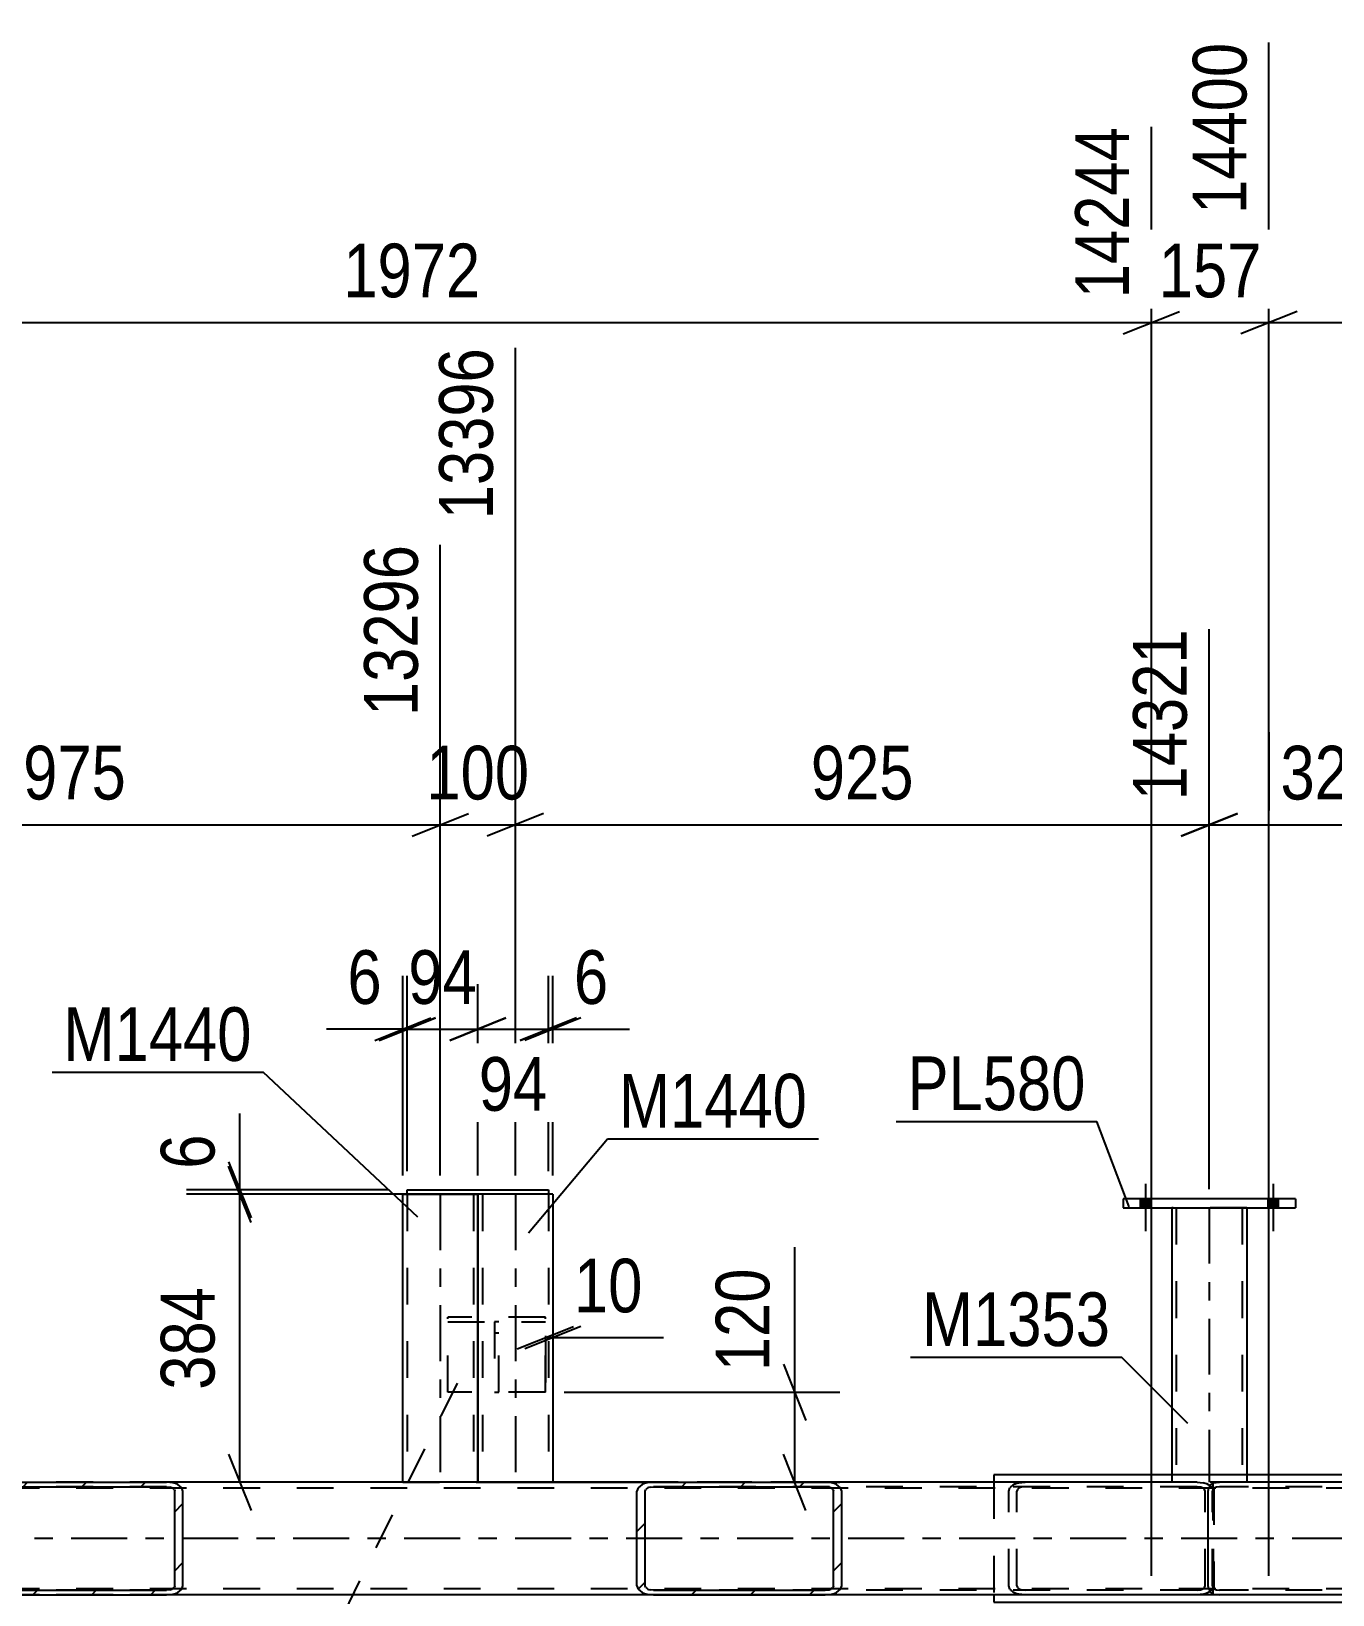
# Model space of a CAD drawing. Header units: millimetres. Extents: x -832 to 357, y -842 to -1.
# Drawn here: x -278.6 to -209.2, y -247.1 to -163.7 of the extents above; entities that cross this region are included whole.
import ezdxf

# ---------------------------------------------------------------- set-up
doc = ezdxf.new("R2010")
doc.units = ezdxf.units.MM
doc.linetypes.add('DXK_LINE_DOT2', pattern=[3.9198, 1.9599, -1.9599])
doc.linetypes.add('DXK_LINE_DOT3', pattern=[5.9187, 2.979, -0.9799, 0.9799, -0.9799])
doc.styles.add('Arial Narrow', font='ARIALN.TTF', dxfattribs={"height": 0.2})

# ---------------------------------------------------------------- blocks, each defined once
blk = doc.blocks.new('Part-570388851-1903 - 1253')
at = {"linetype": 'Continuous'}
h = blk.add_hatch(dxfattribs=at)
h.set_pattern_fill('', scale=0.7, style=0, pattern_type=0)
h.set_pattern_definition([(45, (-281.3364, -246.8068), (-1.57154, 1.57154), [])])
h.paths.add_polyline_path([(-281.403, -246.623), (-281.336, -246.807), (-281.147, -246.962), (-280.864, -247.067), (-280.53, -247.103), (-271.361, -247.103), (-271.027, -247.067), (-270.744, -246.962), (-270.554, -246.807), (-270.488, -246.623), (-270.488, -241.583), (-270.554, -241.399), (-270.744, -241.244), (-271.027, -241.14), (-271.361, -241.103), (-280.53, -241.103), (-280.864, -241.14), (-281.147, -241.244), (-281.336, -241.399), (-281.403, -241.583)])
h.paths.add_polyline_path([(-280.933, -241.491), (-280.838, -241.413), (-280.697, -241.361), (-280.53, -241.343), (-271.361, -241.343), (-271.194, -241.361), (-271.052, -241.413), (-270.958, -241.491), (-270.924, -241.583), (-270.924, -246.623), (-270.958, -246.715), (-271.052, -246.793), (-271.194, -246.845), (-271.361, -246.863), (-280.53, -246.863), (-280.697, -246.845), (-280.838, -246.793), (-280.933, -246.715), (-280.966, -246.623), (-280.966, -241.583)])
at = {"color": 2, "linetype": 'Continuous'}
for p, q in [((-300.95, -241.583), (-300.917, -241.399)), ((-300.95, -246.623), (-300.95, -241.583)), ((-300.917, -241.399), (-300.823, -241.244)), ((-300.823, -241.244), (-300.685, -241.14)), ((-300.685, -241.14), (-300.351, -241.103)), ((-280.53, -241.103), (-300.351, -241.103)), ((-281.336, -241.399), (-281.403, -241.583)), ((-281.403, -246.623), (-281.403, -241.583)), ((-280.966, -241.583), (-280.933, -241.491)), ((-280.966, -246.623), (-280.966, -241.583)), ((-280.53, -241.103), (-280.864, -241.14)), ((-280.697, -241.361), (-280.53, -241.343)), ((-280.53, -241.103), (-271.361, -241.103)), ((-280.53, -241.343), (-271.361, -241.343)), ((-271.027, -241.14), (-271.361, -241.103)), ((-271.361, -241.343), (-271.194, -241.361)), ((-270.958, -241.491), (-270.924, -241.583)), ((-270.924, -246.623), (-270.924, -241.583)), ((-270.488, -241.583), (-270.554, -241.399)), ((-270.488, -246.623), (-270.488, -241.583)), ((-300.917, -246.807), (-300.95, -246.623)), ((-300.823, -246.963), (-300.917, -246.807)), ((-281.403, -246.623), (-281.336, -246.807)), ((-280.933, -246.715), (-280.966, -246.623)), ((-280.53, -246.863), (-280.697, -246.845)), ((-280.53, -246.863), (-271.361, -246.863)), ((-271.194, -246.845), (-271.361, -246.863)), ((-270.924, -246.623), (-270.958, -246.715)), ((-270.554, -246.807), (-270.488, -246.623)), ((-300.685, -247.067), (-300.823, -246.963)), ((-300.685, -247.067), (-300.351, -247.103)), ((-280.53, -247.103), (-300.351, -247.103)), ((-280.864, -247.067), (-280.53, -247.103)), ((-280.53, -247.103), (-271.361, -247.103)), ((-271.361, -247.103), (-271.027, -247.067))]:
    blk.add_line(p, q, dxfattribs=at)
at = {"color": 7, "linetype": 'DXK_LINE_DOT2'}
for p, q in [((-300.716, -241.491), (-300.732, -241.583)), ((-300.732, -246.623), (-300.732, -241.583)), ((-300.66, -241.413), (-300.716, -241.491)), ((-300.685, -247.067), (-300.685, -241.14)), ((-300.518, -241.361), (-300.66, -241.413)), ((-300.66, -241.413), (-300.66, -246.793)), ((-300.351, -241.343), (-300.518, -241.361)), ((-271.361, -241.343), (-300.351, -241.343)), ((-291.182, -241.103), (-290.848, -241.14)), ((-291.015, -241.361), (-291.182, -241.343)), ((-290.746, -241.583), (-290.779, -241.491)), ((-290.746, -246.623), (-290.746, -241.583)), ((-290.376, -241.399), (-290.309, -241.583)), ((-290.309, -246.623), (-290.309, -241.583)), ((-271.361, -241.103), (-280.53, -241.103)), ((-300.732, -246.623), (-300.716, -246.715)), ((-300.716, -246.715), (-300.66, -246.793)), ((-300.66, -246.793), (-300.518, -246.845)), ((-300.518, -246.845), (-300.351, -246.863)), ((-271.361, -246.863), (-300.351, -246.863)), ((-291.182, -246.863), (-291.015, -246.845)), ((-290.779, -246.715), (-290.746, -246.623)), ((-290.309, -246.623), (-290.376, -246.807)), ((-290.848, -247.067), (-291.182, -247.103)), ((-271.361, -247.103), (-280.53, -247.103))]:
    blk.add_line(p, q, dxfattribs=at)
for centre, radius, start, end in [((-291.083, -241.764), 0.408, 41.92693, 80.47784), ((-290.983, -241.945), 0.817, 41.92693, 80.47784), ((-291.083, -246.442), 0.408, 279.5223, 318.07321), ((-290.983, -246.261), 0.817, 279.5223, 318.07321)]:
    blk.add_arc(centre, radius, start, end, dxfattribs=at)
at = {"color": 2, "linetype": 'Continuous'}
for centre, radius, start, end in [((-280.729, -241.945), 0.817, 99.5223, 138.07321), ((-280.629, -241.764), 0.408, 99.5223, 138.07321), ((-271.262, -241.764), 0.408, 41.92694, 80.47784), ((-271.162, -241.945), 0.817, 41.92694, 80.47784), ((-280.729, -246.261), 0.817, 221.92694, 260.47784), ((-280.629, -246.442), 0.408, 221.92694, 260.47784), ((-271.262, -246.442), 0.408, 279.5223, 318.07321), ((-271.162, -246.261), 0.817, 279.5223, 318.07321)]:
    blk.add_arc(centre, radius, start, end, dxfattribs=at)
blk = doc.blocks.new('Bolt-570388851-1287 - 1253')
at = {"linetype": 'Continuous'}
for points in [[(-218.883, -225.982), (-219.443, -225.982), (-219.443, -226.462), (-218.883, -226.462)], [(-218.883, -225.982), (-219.443, -225.982), (-219.443, -226.462), (-218.883, -226.462)], [(-212.083, -225.982), (-212.643, -225.982), (-212.643, -226.462), (-212.083, -226.462)], [(-212.083, -225.982), (-212.643, -225.982), (-212.643, -226.462), (-212.083, -226.462)]]:
    blk.add_hatch(color=1, dxfattribs=at).paths.add_polyline_path(points)
at = {"color": 1, "linetype": 'Continuous'}
for p, q in [((-219.163, -225.182), (-219.163, -227.702)), ((-219.163, -225.182), (-219.163, -227.702)), ((-212.363, -225.182), (-212.363, -227.702)), ((-212.363, -225.182), (-212.363, -227.702)), ((-219.443, -225.982), (-219.443, -226.462)), ((-219.443, -225.982), (-219.443, -226.462)), ((-218.883, -225.982), (-218.883, -226.462)), ((-218.883, -225.982), (-218.883, -226.462)), ((-212.643, -225.982), (-212.643, -226.462)), ((-212.643, -225.982), (-212.643, -226.462)), ((-212.083, -225.982), (-212.083, -226.462)), ((-212.083, -225.982), (-212.083, -226.462))]:
    blk.add_line(p, q, dxfattribs=at)
blk = doc.blocks.new('Part-570388851-1350 - 1253')
at = {"color": 7, "linetype": 'DXK_LINE_DOT2'}
for p, q in [((-89.984, -241.423), (-788.589, -241.424)), ((-271.36, -241.103), (-330.541, -241.103)), ((-186.226, -241.103), (-245.407, -241.103)), ((-89.984, -246.783), (-788.589, -246.784)), ((-89.984, -247.103), (-738.063, -247.103)), ((-271.362, -247.103), (-330.539, -247.103)), ((-186.227, -247.103), (-245.405, -247.103))]:
    blk.add_line(p, q, dxfattribs=at)
at = {"color": 2, "linetype": 'Continuous'}
for p, q in [((-245.407, -241.103), (-271.36, -241.103)), ((-245.405, -247.103), (-271.362, -247.103))]:
    blk.add_line(p, q, dxfattribs=at)
at = {"color": 7, "linetype": 'DXK_LINE_DOT3'}
blk.add_line((-89.984, -244.103), (-788.589, -244.104), dxfattribs=at)
blk = doc.blocks.new('Part-570388851-1365 - 1253')
at = {"color": 7, "linetype": 'DXK_LINE_DOT2'}
for p, q in [((-253.642, -232.541), (-253.882, -232.541)), ((-253.882, -232.541), (-253.882, -236.301)), ((-253.642, -236.301), (-253.642, -232.541)), ((-253.882, -233.141), (-253.642, -233.141)), ((-253.882, -236.301), (-253.642, -236.301))]:
    blk.add_line(p, q, dxfattribs=at)
blk = doc.blocks.new('Part-570388851-1553 - 1253')
at = {"color": 7, "linetype": 'DXK_LINE_DOT2'}
for p, q in [((-251.164, -232.301), (-256.364, -232.301)), ((-256.364, -236.301), (-256.364, -232.301)), ((-256.364, -232.541), (-251.164, -232.541)), ((-251.164, -236.301), (-251.164, -232.301)), ((-251.164, -236.301), (-256.364, -236.301))]:
    blk.add_line(p, q, dxfattribs=at)
blk = doc.blocks.new('Part-570388851-1452 - 1253')
at = {"color": 2, "linetype": 'Continuous'}
for p, q in [((-258.764, -225.742), (-258.727, -225.742)), ((-258.764, -241.103), (-258.764, -225.742)), ((-258.727, -225.742), (-254.764, -225.742)), ((-254.764, -225.742), (-254.764, -241.103))]:
    blk.add_line(p, q, dxfattribs=at)
at = {"color": 7, "linetype": 'DXK_LINE_DOT2'}
for p, q in [((-258.524, -225.742), (-258.524, -241.105)), ((-258.524, -225.742), (-258.506, -225.742)), ((-255.004, -225.742), (-255.004, -241.105)), ((-258.764, -241.103), (-258.764, -241.105)), ((-258.764, -241.105), (-254.764, -241.105)), ((-254.764, -241.105), (-254.764, -241.103)), ((-254.764, -241.103), (-254.764, -241.105))]:
    blk.add_line(p, q, dxfattribs=at)
at = {"color": 7, "linetype": 'DXK_LINE_DOT3'}
blk.add_line((-256.764, -225.742), (-256.764, -241.105), dxfattribs=at)
blk = doc.blocks.new('Part-570388851-1548 - 1253')
at = {"color": 2, "linetype": 'Continuous'}
for p, q in [((-258.524, -225.502), (-251.004, -225.501)), ((-258.524, -225.742), (-258.524, -225.502)), ((-254.689, -225.741), (-258.284, -225.742)), ((-251.004, -225.501), (-251.004, -225.741))]:
    blk.add_line(p, q, dxfattribs=at)
at = {"color": 7, "linetype": 'DXK_LINE_DOT2'}
for p, q in [((-258.284, -225.742), (-258.524, -225.742)), ((-251.004, -225.741), (-254.689, -225.741))]:
    blk.add_line(p, q, dxfattribs=at)
blk = doc.blocks.new('Part-570388851-1682 - 1253')
at = {"color": 2, "linetype": 'Continuous'}
for p, q in [((-220.363, -225.982), (-220.363, -226.462)), ((-211.163, -225.982), (-220.363, -225.982)), ((-211.163, -225.982), (-211.163, -226.462)), ((-220.363, -226.462), (-211.163, -226.462))]:
    blk.add_line(p, q, dxfattribs=at)
blk = doc.blocks.new('Part-570388851-1689 - 1253')
at = {"color": 2, "linetype": 'Continuous'}
for p, q in [((-254.764, -241.103), (-254.764, -225.741)), ((-250.764, -225.741), (-254.689, -225.741)), ((-250.764, -225.741), (-250.764, -241.103))]:
    blk.add_line(p, q, dxfattribs=at)
at = {"color": 7, "linetype": 'DXK_LINE_DOT2'}
for p, q in [((-254.764, -225.741), (-254.764, -225.741)), ((-254.764, -225.741), (-254.764, -225.741)), ((-254.689, -225.741), (-254.764, -225.741)), ((-254.524, -225.741), (-254.524, -241.106)), ((-254.524, -225.741), (-254.506, -225.741)), ((-251.004, -225.741), (-251.004, -241.106)), ((-254.764, -241.103), (-254.764, -241.106)), ((-254.764, -241.106), (-250.764, -241.106)), ((-250.764, -241.106), (-250.764, -241.103)), ((-250.764, -241.103), (-250.764, -241.106))]:
    blk.add_line(p, q, dxfattribs=at)
at = {"color": 7, "linetype": 'DXK_LINE_DOT3'}
blk.add_line((-252.764, -225.741), (-252.764, -241.106), dxfattribs=at)
blk = doc.blocks.new('Part-570388851-2099 - 1253')
at = {"linetype": 'Continuous'}
h = blk.add_hatch(dxfattribs=at)
h.set_pattern_fill('', scale=0.7, style=0, pattern_type=0)
h.set_pattern_definition([(45, (-246.2123, -246.8067), (-1.57154, 1.57154), [])])
h.paths.add_polyline_path([(-246.279, -246.623), (-246.212, -246.807), (-246.023, -246.962), (-245.74, -247.066), (-245.406, -247.103), (-236.237, -247.103), (-235.903, -247.066), (-235.62, -246.962), (-235.43, -246.807), (-235.364, -246.623), (-235.364, -241.583), (-235.43, -241.399), (-235.62, -241.244), (-235.903, -241.14), (-236.237, -241.103), (-245.406, -241.103), (-245.74, -241.14), (-246.023, -241.244), (-246.212, -241.399), (-246.279, -241.583)])
h.paths.add_polyline_path([(-245.809, -241.491), (-245.714, -241.413), (-245.573, -241.361), (-245.406, -241.343), (-236.237, -241.343), (-236.07, -241.361), (-235.928, -241.413), (-235.834, -241.491), (-235.8, -241.583), (-235.8, -246.623), (-235.834, -246.715), (-235.928, -246.793), (-236.07, -246.845), (-236.237, -246.863), (-245.406, -246.863), (-245.573, -246.845), (-245.714, -246.793), (-245.809, -246.715), (-245.842, -246.623), (-245.842, -241.583)])
at = {"color": 2, "linetype": 'Continuous'}
for p, q in [((-246.212, -241.399), (-246.279, -241.583)), ((-246.279, -246.623), (-246.279, -241.583)), ((-245.842, -241.583), (-245.809, -241.491)), ((-245.842, -246.623), (-245.842, -241.583)), ((-245.406, -241.103), (-245.74, -241.14)), ((-245.573, -241.361), (-245.406, -241.343)), ((-245.406, -241.103), (-236.237, -241.103)), ((-245.406, -241.343), (-236.237, -241.343)), ((-216.416, -241.103), (-236.237, -241.103)), ((-235.903, -241.14), (-236.237, -241.103)), ((-236.237, -241.343), (-236.07, -241.361)), ((-235.834, -241.491), (-235.8, -241.583)), ((-235.8, -246.623), (-235.8, -241.583)), ((-235.364, -241.583), (-235.43, -241.399)), ((-235.364, -246.623), (-235.364, -241.583)), ((-216.416, -241.103), (-216.081, -241.14)), ((-246.279, -246.623), (-246.212, -246.807)), ((-245.809, -246.715), (-245.842, -246.623)), ((-245.406, -246.863), (-245.573, -246.845)), ((-245.406, -246.863), (-236.237, -246.863)), ((-236.07, -246.845), (-236.237, -246.863)), ((-235.8, -246.623), (-235.834, -246.715)), ((-235.43, -246.807), (-235.364, -246.623)), ((-245.74, -247.066), (-245.406, -247.103)), ((-245.406, -247.103), (-236.237, -247.103)), ((-236.237, -247.103), (-235.903, -247.066)), ((-216.416, -247.103), (-236.237, -247.103)), ((-216.081, -247.066), (-216.416, -247.103))]:
    blk.add_line(p, q, dxfattribs=at)
at = {"color": 7, "linetype": 'DXK_LINE_DOT2'}
for p, q in [((-236.237, -241.103), (-245.406, -241.103)), ((-216.416, -241.343), (-245.406, -241.343)), ((-226.457, -241.583), (-226.391, -241.399)), ((-226.457, -246.623), (-226.457, -241.583)), ((-225.988, -241.491), (-226.021, -241.583)), ((-226.021, -246.623), (-226.021, -241.583)), ((-225.918, -241.14), (-225.584, -241.103)), ((-225.584, -241.343), (-225.751, -241.361)), ((-216.249, -241.361), (-216.416, -241.343)), ((-215.979, -241.583), (-216.012, -241.491)), ((-215.979, -246.623), (-215.979, -241.583)), ((-215.609, -241.399), (-215.542, -241.583)), ((-215.542, -246.623), (-215.542, -241.583)), ((-216.416, -246.863), (-245.406, -246.863)), ((-226.391, -246.807), (-226.457, -246.623)), ((-226.021, -246.623), (-225.988, -246.715)), ((-225.751, -246.845), (-225.584, -246.863)), ((-216.416, -246.863), (-216.249, -246.845)), ((-216.012, -246.715), (-215.979, -246.623)), ((-215.542, -246.623), (-215.609, -246.807)), ((-236.237, -247.103), (-245.406, -247.103)), ((-225.584, -247.103), (-225.918, -247.066))]:
    blk.add_line(p, q, dxfattribs=at)
at = {"color": 2, "linetype": 'Continuous'}
for centre, radius, start, end in [((-245.605, -241.945), 0.817, 99.5223, 138.07321), ((-245.505, -241.764), 0.408, 99.5223, 138.07321), ((-236.137, -241.764), 0.408, 41.92693, 80.47784), ((-236.038, -241.945), 0.817, 41.92693, 80.47784), ((-216.217, -241.945), 0.817, 52.51764, 80.47784), ((-245.605, -246.261), 0.817, 221.92693, 260.47784), ((-245.505, -246.442), 0.408, 221.92693, 260.47784), ((-236.137, -246.442), 0.408, 279.5223, 318.07321), ((-236.038, -246.261), 0.817, 279.5223, 318.07321), ((-216.217, -246.261), 0.817, 279.5223, 307.47717)]:
    blk.add_arc(centre, radius, start, end, dxfattribs=at)
at = {"color": 7, "linetype": 'DXK_LINE_DOT2'}
for centre, radius, start, end in [((-225.783, -241.945), 0.817, 99.5223, 138.07321), ((-225.684, -241.764), 0.408, 99.5223, 138.07321), ((-216.316, -241.764), 0.408, 41.92693, 80.47784), ((-216.217, -241.945), 0.817, 41.92693, 52.51764), ((-225.783, -246.261), 0.817, 221.92693, 260.47784), ((-225.684, -246.442), 0.408, 221.92693, 260.47784), ((-216.316, -246.442), 0.408, 279.5223, 318.07321), ((-216.217, -246.261), 0.817, 307.47717, 318.07321)]:
    blk.add_arc(centre, radius, start, end, dxfattribs=at)
blk = doc.blocks.new('Part-570388851-1759 - 1253')
at = {"color": 2, "linetype": 'Continuous'}
for p, q in [((-217.763, -226.462), (-217.763, -240.703)), ((-213.763, -226.462), (-213.763, -240.703))]:
    blk.add_line(p, q, dxfattribs=at)
at = {"color": 7, "linetype": 'DXK_LINE_DOT2'}
for p, q in [((-213.763, -226.462), (-217.763, -226.462)), ((-217.523, -226.462), (-217.523, -241.105)), ((-214.003, -226.462), (-214.003, -241.105)), ((-217.763, -240.703), (-217.763, -241.105)), ((-213.763, -240.703), (-213.763, -241.105)), ((-213.763, -241.105), (-217.763, -241.105))]:
    blk.add_line(p, q, dxfattribs=at)
at = {"color": 7, "linetype": 'DXK_LINE_DOT3'}
blk.add_line((-215.763, -226.462), (-215.763, -241.105), dxfattribs=at)
blk = doc.blocks.new('Part-570388851-1902 - 1253')
at = {"linetype": 'Continuous'}
h = blk.add_hatch(dxfattribs=at)
h.set_pattern_fill('', scale=0.7, style=0, pattern_type=0)
h.set_pattern_definition([(45, (-196.2021, -246.8067), (-1.57154, 1.57154), [])])
h.paths.add_polyline_path([(-196.269, -246.623), (-196.202, -246.807), (-196.013, -246.962), (-195.73, -247.066), (-195.395, -247.103), (-186.227, -247.103), (-185.893, -247.066), (-185.609, -246.962), (-185.42, -246.807), (-185.354, -246.623), (-185.354, -241.583), (-185.42, -241.399), (-185.609, -241.244), (-185.893, -241.14), (-186.227, -241.103), (-195.395, -241.103), (-195.73, -241.14), (-196.013, -241.244), (-196.202, -241.399), (-196.269, -241.583)])
h.paths.add_polyline_path([(-195.799, -241.491), (-195.704, -241.413), (-195.563, -241.361), (-195.395, -241.343), (-186.227, -241.343), (-186.06, -241.361), (-185.918, -241.413), (-185.823, -241.491), (-185.79, -241.583), (-185.79, -246.623), (-185.823, -246.715), (-185.918, -246.793), (-186.06, -246.845), (-186.227, -246.863), (-195.395, -246.863), (-195.563, -246.845), (-195.704, -246.793), (-195.799, -246.715), (-195.832, -246.623), (-195.832, -241.583)])
at = {"color": 2, "linetype": 'Continuous'}
for p, q in [((-215.816, -241.583), (-215.783, -241.399)), ((-215.816, -246.623), (-215.816, -241.583)), ((-215.783, -241.399), (-215.688, -241.244)), ((-215.688, -241.244), (-215.551, -241.14)), ((-215.551, -241.14), (-215.217, -241.103)), ((-195.395, -241.103), (-215.217, -241.103)), ((-196.202, -241.399), (-196.269, -241.583)), ((-196.269, -246.623), (-196.269, -241.583)), ((-195.832, -241.583), (-195.799, -241.491)), ((-195.832, -246.623), (-195.832, -241.583)), ((-195.395, -241.103), (-195.73, -241.14)), ((-195.563, -241.361), (-195.395, -241.343)), ((-195.395, -241.103), (-186.227, -241.103)), ((-195.395, -241.343), (-186.227, -241.343)), ((-185.893, -241.14), (-186.227, -241.103)), ((-186.227, -241.343), (-186.06, -241.361)), ((-185.823, -241.491), (-185.79, -241.583)), ((-185.79, -246.623), (-185.79, -241.583)), ((-185.354, -241.583), (-185.42, -241.399)), ((-185.354, -246.623), (-185.354, -241.583)), ((-215.783, -246.807), (-215.816, -246.623)), ((-215.688, -246.962), (-215.783, -246.807)), ((-196.269, -246.623), (-196.202, -246.807)), ((-195.799, -246.715), (-195.832, -246.623)), ((-195.395, -246.863), (-195.563, -246.845)), ((-195.395, -246.863), (-186.227, -246.863)), ((-186.06, -246.845), (-186.227, -246.863)), ((-185.79, -246.623), (-185.823, -246.715)), ((-185.42, -246.807), (-185.354, -246.623)), ((-215.551, -247.067), (-215.688, -246.962)), ((-215.551, -247.067), (-215.217, -247.103)), ((-195.395, -247.103), (-215.217, -247.103)), ((-195.73, -247.066), (-195.395, -247.103)), ((-195.395, -247.103), (-186.227, -247.103)), ((-186.227, -247.103), (-185.893, -247.066))]:
    blk.add_line(p, q, dxfattribs=at)
at = {"color": 7, "linetype": 'DXK_LINE_DOT2'}
for p, q in [((-215.581, -241.491), (-215.598, -241.583)), ((-215.598, -246.623), (-215.598, -241.583)), ((-215.525, -241.413), (-215.581, -241.491)), ((-215.551, -247.067), (-215.551, -241.14)), ((-215.384, -241.361), (-215.525, -241.413)), ((-215.525, -241.413), (-215.525, -246.793)), ((-215.217, -241.343), (-215.384, -241.361)), ((-186.227, -241.343), (-215.217, -241.343)), ((-206.048, -241.103), (-205.714, -241.14)), ((-205.881, -241.361), (-206.048, -241.343)), ((-205.612, -241.583), (-205.645, -241.491)), ((-205.612, -246.623), (-205.612, -241.583)), ((-205.241, -241.399), (-205.175, -241.583)), ((-205.175, -246.623), (-205.175, -241.583)), ((-186.227, -241.103), (-195.395, -241.103)), ((-215.598, -246.623), (-215.581, -246.715)), ((-215.581, -246.715), (-215.525, -246.793)), ((-215.525, -246.793), (-215.384, -246.845)), ((-215.384, -246.845), (-215.217, -246.863)), ((-186.227, -246.863), (-215.217, -246.863)), ((-206.048, -246.863), (-205.881, -246.845)), ((-205.645, -246.715), (-205.612, -246.623)), ((-205.175, -246.623), (-205.241, -246.807)), ((-205.714, -247.067), (-206.048, -247.103)), ((-186.227, -247.103), (-195.395, -247.103))]:
    blk.add_line(p, q, dxfattribs=at)
for centre, radius, start, end in [((-205.949, -241.764), 0.408, 41.92693, 80.47784), ((-205.849, -241.945), 0.817, 41.92693, 80.47784), ((-205.949, -246.442), 0.408, 279.5223, 318.07321), ((-205.849, -246.261), 0.817, 279.5223, 318.07321)]:
    blk.add_arc(centre, radius, start, end, dxfattribs=at)
at = {"color": 2, "linetype": 'Continuous'}
for centre, radius, start, end in [((-195.594, -241.945), 0.817, 99.5223, 138.07321), ((-195.495, -241.764), 0.408, 99.5223, 138.07321), ((-186.127, -241.764), 0.408, 41.92694, 80.47784), ((-186.028, -241.945), 0.817, 41.92694, 80.47784), ((-195.594, -246.261), 0.817, 221.92694, 260.47784), ((-195.495, -246.442), 0.408, 221.92694, 260.47784), ((-186.127, -246.442), 0.408, 279.5223, 318.07321), ((-186.028, -246.261), 0.817, 279.5223, 318.07321)]:
    blk.add_arc(centre, radius, start, end, dxfattribs=at)
blk = doc.blocks.new('Part-570388851-1950 - 1253')
at = {"color": 2, "linetype": 'Continuous'}
for p, q in [((-227.257, -240.703), (-227.257, -241.103)), ((-204.375, -240.703), (-227.257, -240.703)), ((-204.375, -240.703), (-204.375, -241.103)), ((-227.257, -247.103), (-227.257, -247.503)), ((-227.257, -247.503), (-204.375, -247.503)), ((-204.375, -247.503), (-204.375, -247.103))]:
    blk.add_line(p, q, dxfattribs=at)
at = {"color": 7, "linetype": 'DXK_LINE_DOT2'}
for p, q in [((-227.257, -241.103), (-227.257, -247.103)), ((-204.375, -241.103), (-204.375, -247.103))]:
    blk.add_line(p, q, dxfattribs=at)
blk = doc.blocks.new('StraightDimension-570388851-23951 - 1253')
at = {"color": 7, "linetype": 'Continuous'}
for p, q in [((-258.524, -224.502), (-258.524, -214.086)), ((-254.764, -224.742), (-254.764, -214.086)), ((-260.024, -217.536), (-257.024, -216.336)), ((-253.264, -216.336), (-256.264, -217.536)), ((-258.524, -216.936), (-254.764, -216.936))]:
    blk.add_line(p, q, dxfattribs=at)
at = {"color": 0}
blk.add_wipeout([(-254.216, -216.186), (-254.216, -211.986), (-259.072, -211.986), (-259.072, -216.186)], dxfattribs=at)
at = {"color": 3, "style": 'Arial Narrow'}
blk.add_text('94', height=2.8633, dxfattribs=at).set_placement((-258.472, -215.586))
blk = doc.blocks.new('StraightDimension-570388851-2249 - 1253')
at = {"color": 7, "linetype": 'Continuous'}
for p, q in [((-252.664, -233.99), (-249.664, -232.79)), ((-249.264, -232.79), (-252.264, -233.99)), ((-251.164, -233.301), (-251.164, -235.79)), ((-251.164, -233.39), (-250.764, -233.39)), ((-250.764, -233.301), (-250.764, -235.79)), ((-250.764, -233.39), (-244.858, -233.39)), ((-250.764, -233.39), (-244.858, -233.39))]:
    blk.add_line(p, q, dxfattribs=at)
at = {"color": 0}
blk.add_wipeout([(-245.383, -232.64), (-245.383, -228.44), (-250.239, -228.44), (-250.239, -232.64)], dxfattribs=at)
at = {"color": 3, "style": 'Arial Narrow'}
blk.add_text('10', height=2.8633, dxfattribs=at).set_placement((-249.639, -232.04))
blk = doc.blocks.new('StraightDimension-570388851-2259 - 1253')
at = {"color": 7, "linetype": 'Continuous'}
for p, q in [((-237.868, -236.301), (-237.868, -228.567)), ((-237.868, -236.301), (-237.868, -228.567)), ((-238.468, -234.801), (-237.268, -237.801)), ((-250.164, -236.301), (-235.468, -236.301)), ((-237.868, -241.105), (-237.868, -236.301)), ((-237.268, -242.605), (-238.468, -239.605)), ((-253.764, -241.105), (-235.468, -241.105))]:
    blk.add_line(p, q, dxfattribs=at)
at = {"color": 0}
blk.add_wipeout([(-238.618, -229.092), (-242.818, -229.092), (-242.818, -235.776), (-238.618, -235.776)], dxfattribs=at)
at = {"color": 3, "style": 'Arial Narrow'}
blk.add_text('120', height=2.8633, rotation=90.00021, dxfattribs=at).set_placement((-239.218, -235.176))
blk = doc.blocks.new('StraightDimension-570388851-2666 - 1253')
at = {"color": 7, "linetype": 'Continuous'}
for p, q in [((-212.579, -246.103), (-212.579, -164.3)), ((-133.706, -246.103), (-133.706, -168.8)), ((-211.079, -178.641), (-214.079, -179.841)), ((-212.579, -179.241), (-133.706, -179.241)), ((-135.206, -179.841), (-132.206, -178.641))]:
    blk.add_line(p, q, dxfattribs=at)
at = {"color": 0}
blk.add_wipeout([(-168.886, -178.491), (-168.886, -174.291), (-177.399, -174.291), (-177.399, -178.491)], dxfattribs=at)
at = {"color": 3, "style": 'Arial Narrow'}
blk.add_text('1972', height=2.8633, dxfattribs=at).set_placement((-176.799, -177.891))
at = {"color": 0, "linetype": 'Continuous'}
blk.add_wipeout([(-134.306, -168.2), (-138.506, -168.2), (-138.506, -178.541), (-134.306, -178.541)], dxfattribs=at)
at = {"color": 3, "linetype": 'Continuous', "style": 'Arial Narrow'}
blk.add_text('16372', height=2.8633, rotation=90.00021, dxfattribs=at).set_placement((-134.906, -177.941))
blk = doc.blocks.new('StraightDimension-570388851-15637 - 1253')
at = {"color": 7, "linetype": 'Continuous'}
for p, q in [((-252.764, -224.741), (-252.764, -180.589)), ((-256.764, -224.742), (-256.764, -191.089)), ((-258.264, -206.63), (-255.264, -205.43)), ((-251.264, -205.43), (-254.264, -206.63)), ((-256.764, -206.03), (-252.764, -206.03))]:
    blk.add_line(p, q, dxfattribs=at)
at = {"color": 0, "linetype": 'Continuous'}
blk.add_wipeout([(-253.364, -179.989), (-257.564, -179.989), (-257.564, -190.33), (-253.364, -190.33)], dxfattribs=at)
at = {"color": 3, "linetype": 'Continuous', "style": 'Arial Narrow'}
blk.add_text('13396', height=2.8633, rotation=90.00021, dxfattribs=at).set_placement((-253.964, -189.73))
at = {"color": 0}
blk.add_wipeout([(-251.422, -205.28), (-251.422, -201.08), (-258.106, -201.08), (-258.106, -205.28)], dxfattribs=at)
at = {"color": 3, "style": 'Arial Narrow'}
blk.add_text('100', height=2.8633, dxfattribs=at).set_placement((-257.506, -204.68))
blk = doc.blocks.new('StraightDimension-570388851-23949 - 1253')
at = {"color": 7, "linetype": 'Continuous'}
for p, q in [((-251.004, -224.501), (-251.004, -214.086)), ((-250.764, -224.741), (-250.764, -214.086)), ((-252.504, -217.536), (-249.504, -216.336)), ((-249.264, -216.336), (-252.264, -217.536)), ((-251.004, -216.936), (-250.764, -216.936)), ((-250.764, -216.936), (-246.686, -216.936)), ((-250.764, -216.936), (-246.686, -216.936))]:
    blk.add_line(p, q, dxfattribs=at)
at = {"color": 0}
blk.add_wipeout([(-247.211, -216.186), (-247.211, -211.986), (-250.239, -211.986), (-250.239, -216.186)], dxfattribs=at)
at = {"color": 3, "style": 'Arial Narrow'}
blk.add_text('6', height=2.863, dxfattribs=at).set_placement((-249.639, -215.586))
blk = doc.blocks.new('StraightDimension-570388851-23952 - 1253')
at = {"color": 7, "linetype": 'Continuous'}
for p, q in [((-258.764, -224.742), (-258.764, -214.086)), ((-258.524, -224.502), (-258.524, -214.086)), ((-260.264, -217.536), (-257.264, -216.336)), ((-257.024, -216.336), (-260.024, -217.536)), ((-258.764, -216.936), (-262.842, -216.936)), ((-258.764, -216.936), (-262.842, -216.936)), ((-258.764, -216.936), (-258.524, -216.936))]:
    blk.add_line(p, q, dxfattribs=at)
at = {"color": 0}
blk.add_wipeout([(-259.289, -216.186), (-259.289, -211.986), (-262.317, -211.986), (-262.317, -216.186)], dxfattribs=at)
at = {"color": 3, "style": 'Arial Narrow'}
blk.add_text('6', height=2.863, dxfattribs=at).set_placement((-261.717, -215.586))
blk = doc.blocks.new('StraightDimension-570388851-15636 - 1253')
at = {"color": 7, "linetype": 'Continuous'}
for p, q in [((-252.764, -224.741), (-252.764, -180.589)), ((-215.763, -225.462), (-215.763, -195.589)), ((-251.264, -205.43), (-254.264, -206.63)), ((-217.263, -206.63), (-214.263, -205.43)), ((-252.764, -206.03), (-215.763, -206.03))]:
    blk.add_line(p, q, dxfattribs=at)
at = {"color": 0}
blk.add_wipeout([(-230.921, -205.28), (-230.921, -201.08), (-237.606, -201.08), (-237.606, -205.28)], dxfattribs=at)
at = {"color": 3, "style": 'Arial Narrow'}
blk.add_text('925', height=2.8633, dxfattribs=at).set_placement((-237.006, -204.68))
at = {"color": 0, "linetype": 'Continuous'}
blk.add_wipeout([(-216.363, -194.989), (-220.563, -194.989), (-220.563, -205.33), (-216.363, -205.33)], dxfattribs=at)
at = {"color": 3, "linetype": 'Continuous', "style": 'Arial Narrow'}
blk.add_text('14321', height=2.8633, rotation=90.00021, dxfattribs=at).set_placement((-216.963, -204.73))
blk = doc.blocks.new('StraightDimension-570388851-15635 - 1253')
at = {"color": 7, "linetype": 'Continuous'}
for p, q in [((-202.683, -232.26), (-202.683, -191.089)), ((-215.763, -225.462), (-215.763, -195.589)), ((-214.263, -205.43), (-217.263, -206.63)), ((-204.183, -206.63), (-201.183, -205.43)), ((-215.763, -206.03), (-202.683, -206.03))]:
    blk.add_line(p, q, dxfattribs=at)
at = {"color": 0}
blk.add_wipeout([(-205.881, -205.28), (-205.881, -201.08), (-212.565, -201.08), (-212.565, -205.28)], dxfattribs=at)
at = {"color": 3, "style": 'Arial Narrow'}
blk.add_text('327', height=2.8633, dxfattribs=at).set_placement((-211.965, -204.68))
at = {"color": 0, "linetype": 'Continuous'}
blk.add_wipeout([(-203.283, -190.489), (-207.483, -190.489), (-207.483, -200.83), (-203.283, -200.83)], dxfattribs=at)
at = {"color": 3, "linetype": 'Continuous', "style": 'Arial Narrow'}
blk.add_text('14648', height=2.8633, rotation=90.00021, dxfattribs=at).set_placement((-203.883, -200.23))
blk = doc.blocks.new('StraightDimension-570388851-2270 - 1253')
at = {"color": 7, "linetype": 'Continuous'}
for p, q in [((-266.854, -227.241), (-268.054, -224.241)), ((-255.764, -225.741), (-270.304, -225.741)), ((-267.454, -241.106), (-267.454, -225.741)), ((-268.054, -239.606), (-266.854, -242.606)), ((-255.764, -241.106), (-270.304, -241.106))]:
    blk.add_line(p, q, dxfattribs=at)
at = {"color": 0}
blk.add_wipeout([(-268.205, -230.081), (-272.405, -230.081), (-272.404, -236.766), (-268.204, -236.766)], dxfattribs=at)
at = {"color": 3, "style": 'Arial Narrow'}
blk.add_text('384', height=2.8633, rotation=90.00021, dxfattribs=at).set_placement((-268.804, -236.166))
blk = doc.blocks.new('StraightDimension-570388851-2280 - 1253')
at = {"color": 7, "linetype": 'Continuous'}
for p, q in [((-267.454, -225.502), (-267.454, -221.424)), ((-267.454, -225.502), (-267.454, -221.424)), ((-268.054, -224.002), (-266.854, -227.002)), ((-266.854, -227.241), (-268.054, -224.241)), ((-259.524, -225.502), (-270.304, -225.502)), ((-255.764, -225.741), (-270.304, -225.741)), ((-267.454, -225.741), (-267.454, -225.502))]:
    blk.add_line(p, q, dxfattribs=at)
at = {"color": 0}
blk.add_wipeout([(-268.205, -221.949), (-272.405, -221.949), (-272.404, -224.977), (-268.204, -224.977)], dxfattribs=at)
at = {"color": 3, "style": 'Arial Narrow'}
blk.add_text('6', height=2.863, rotation=90.00021, dxfattribs=at).set_placement((-268.804, -224.377))
blk = doc.blocks.new('StraightDimension-570388851-2620 - 1253')
at = {"color": 7, "linetype": 'Continuous'}
for p, q in [((-297.713, -246.103), (-297.713, -164.3)), ((-218.849, -246.103), (-218.849, -168.8)), ((-296.213, -178.641), (-299.213, -179.841)), ((-297.713, -179.241), (-218.849, -179.241)), ((-220.349, -179.841), (-217.349, -178.641))]:
    blk.add_line(p, q, dxfattribs=at)
at = {"color": 0}
blk.add_wipeout([(-254.025, -178.491), (-254.025, -174.291), (-262.537, -174.291), (-262.537, -178.491)], dxfattribs=at)
at = {"color": 3, "style": 'Arial Narrow'}
blk.add_text('1972', height=2.8633, dxfattribs=at).set_placement((-261.937, -177.891))
at = {"color": 0, "linetype": 'Continuous'}
blk.add_wipeout([(-219.449, -168.2), (-223.649, -168.2), (-223.649, -178.541), (-219.449, -178.541)], dxfattribs=at)
at = {"color": 3, "linetype": 'Continuous', "style": 'Arial Narrow'}
blk.add_text('14244', height=2.8633, rotation=90.00021, dxfattribs=at).set_placement((-220.049, -177.941))
blk = doc.blocks.new('StraightDimension-570388851-2643 - 1253')
at = {"color": 7, "linetype": 'Continuous'}
for p, q in [((-212.579, -246.103), (-212.579, -164.3)), ((-218.849, -246.103), (-218.849, -168.8)), ((-220.349, -179.841), (-217.349, -178.641)), ((-218.849, -179.241), (-212.579, -179.241)), ((-211.079, -178.641), (-214.079, -179.841))]:
    blk.add_line(p, q, dxfattribs=at)
at = {"color": 0}
blk.add_wipeout([(-212.372, -178.491), (-212.372, -174.291), (-219.056, -174.291), (-219.056, -178.491)], dxfattribs=at)
at = {"color": 3, "style": 'Arial Narrow'}
blk.add_text('157', height=2.8633, dxfattribs=at).set_placement((-218.456, -177.891))
at = {"color": 0, "linetype": 'Continuous'}
blk.add_wipeout([(-213.179, -163.7), (-217.379, -163.7), (-217.379, -174.041), (-213.179, -174.041)], dxfattribs=at)
at = {"color": 3, "linetype": 'Continuous', "style": 'Arial Narrow'}
blk.add_text('14400', height=2.8633, rotation=90.00021, dxfattribs=at).set_placement((-213.779, -173.441))
blk = doc.blocks.new('StraightDimension-570388851-23950 - 1253')
at = {"color": 7, "linetype": 'Continuous'}
for p, q in [((-254.764, -224.742), (-254.764, -214.536)), ((-251.004, -224.501), (-251.004, -214.536)), ((-256.264, -217.536), (-253.264, -216.336)), ((-249.504, -216.336), (-252.504, -217.536)), ((-254.764, -216.936), (-251.004, -216.936))]:
    blk.add_line(p, q, dxfattribs=at)
at = {"color": 0}
blk.add_wipeout([(-250.456, -221.886), (-250.456, -217.686), (-255.312, -217.686), (-255.312, -221.886)], dxfattribs=at)
at = {"color": 3, "style": 'Arial Narrow'}
blk.add_text('94', height=2.8633, dxfattribs=at).set_placement((-254.712, -221.286))
blk = doc.blocks.new('StraightDimension-570388851-15638 - 1253')
at = {"color": 7, "linetype": 'Continuous'}
for p, q in [((-295.763, -225.462), (-295.763, -191.089)), ((-256.764, -224.742), (-256.764, -191.089)), ((-294.263, -205.43), (-297.263, -206.63)), ((-258.264, -206.63), (-255.264, -205.43)), ((-295.763, -206.03), (-256.764, -206.03))]:
    blk.add_line(p, q, dxfattribs=at)
at = {"color": 0, "linetype": 'Continuous'}
blk.add_wipeout([(-257.364, -190.489), (-261.564, -190.489), (-261.564, -200.83), (-257.364, -200.83)], dxfattribs=at)
at = {"color": 0}
blk.add_wipeout([(-272.921, -205.28), (-272.921, -201.08), (-279.606, -201.08), (-279.606, -205.28)], dxfattribs=at)
at = {"color": 3, "linetype": 'Continuous', "style": 'Arial Narrow'}
blk.add_text('13296', height=2.8633, rotation=90.00021, dxfattribs=at).set_placement((-257.964, -200.23))
at = {"color": 3, "style": 'Arial Narrow'}
blk.add_text('975', height=2.8633, dxfattribs=at).set_placement((-279.006, -204.68))
blk = doc.blocks.new('Mark-570388851-1678 - 1253')
at = {"color": 30, "linetype": 'Continuous'}
for p in [(-232.453, -221.852), (-220.033, -226.402)]:
    blk.add_line(p, (-221.75, -221.852), dxfattribs=at)
at = {"color": 0}
blk.add_wipeout([(-222.35, -221.252), (-222.35, -218.252), (-231.853, -218.252), (-231.853, -221.252)], dxfattribs=at)
blk.add_wipeout([(-222.35, -221.252), (-222.35, -218.252), (-231.853, -218.252), (-231.853, -221.252)], dxfattribs=at)
at = {"color": 3, "style": 'Arial Narrow'}
blk.add_text('PL580', height=2.8633, dxfattribs=at).set_placement((-231.853, -221.252))
blk = doc.blocks.new('Mark-570388851-1448 - 1253')
at = {"color": 30, "linetype": 'Continuous'}
for p in [(-277.463, -219.228), (-257.972, -226.964)]:
    blk.add_line(p, (-266.212, -219.228), dxfattribs=at)
at = {"color": 0}
blk.add_wipeout([(-266.812, -218.628), (-266.812, -215.628), (-276.863, -215.628), (-276.863, -218.628)], dxfattribs=at)
blk.add_wipeout([(-266.812, -218.628), (-266.812, -215.628), (-276.863, -215.628), (-276.863, -218.628)], dxfattribs=at)
at = {"color": 3, "style": 'Arial Narrow'}
blk.add_text('M1440', height=2.8633, dxfattribs=at).set_placement((-276.863, -218.628))
blk = doc.blocks.new('Mark-570388851-1549 - 1253')
at = {"color": 30, "linetype": 'DXK_LINE_DOT2'}
for p in [(-255.873, -235.811), (-273.601, -253.052)]:
    blk.add_line(p, (-264.362, -253.052), dxfattribs=at)
at = {"color": 0}
blk.add_wipeout([(-264.962, -252.452), (-264.962, -249.452), (-273.001, -249.452), (-273.001, -252.452)], dxfattribs=at)
blk.add_wipeout([(-264.962, -252.452), (-264.962, -249.452), (-273.001, -249.452), (-273.001, -252.452)], dxfattribs=at)
at = {"color": 3, "style": 'Arial Narrow'}
blk.add_text('BPL9', height=2.8633, dxfattribs=at).set_placement((-273.001, -252.452))
blk = doc.blocks.new('Mark-570388851-1685 - 1253')
at = {"color": 30, "linetype": 'Continuous'}
for p, q in [((-252.068, -227.801), (-247.847, -222.782)), ((-247.847, -222.782), (-236.596, -222.782))]:
    blk.add_line(p, q, dxfattribs=at)
at = {"color": 0}
blk.add_wipeout([(-237.196, -222.182), (-237.196, -219.182), (-247.247, -219.182), (-247.247, -222.182)], dxfattribs=at)
blk.add_wipeout([(-237.196, -222.182), (-237.196, -219.182), (-247.247, -219.182), (-247.247, -222.182)], dxfattribs=at)
at = {"color": 3, "style": 'Arial Narrow'}
blk.add_text('M1440', height=2.8633, dxfattribs=at).set_placement((-247.247, -222.182))
blk = doc.blocks.new('Mark-570388851-1755 - 1253')
at = {"color": 30, "linetype": 'Continuous'}
for p in [(-231.687, -234.438), (-216.899, -237.974)]:
    blk.add_line(p, (-220.435, -234.438), dxfattribs=at)
at = {"color": 0}
blk.add_wipeout([(-221.035, -233.838), (-221.035, -230.838), (-231.087, -230.838), (-231.087, -233.838)], dxfattribs=at)
blk.add_wipeout([(-221.035, -233.838), (-221.035, -230.838), (-231.087, -230.838), (-231.087, -233.838)], dxfattribs=at)
at = {"color": 3, "style": 'Arial Narrow'}
blk.add_text('M1353', height=2.8633, dxfattribs=at).set_placement((-231.087, -233.838))

msp = doc.modelspace()

# ---------------------------------------------------------------- block references
for name in ['StraightDimension-570388851-23951 - 1253', 'Bolt-570388851-1287 - 1253', 'Part-570388851-1452 - 1253', 'Part-570388851-1548 - 1253', 'Part-570388851-1689 - 1253', 'Part-570388851-1682 - 1253', 'Part-570388851-1759 - 1253', 'Part-570388851-1553 - 1253', 'Part-570388851-1365 - 1253', 'Part-570388851-1950 - 1253', 'Part-570388851-1350 - 1253', 'Part-570388851-1903 - 1253', 'Part-570388851-2099 - 1253', 'Part-570388851-1902 - 1253']:
    msp.add_blockref(name, (0, 0))

# ---------------------------------------------------------------- next in the draw order: block references
for name in ['StraightDimension-570388851-2666 - 1253', 'StraightDimension-570388851-15637 - 1253', 'StraightDimension-570388851-2249 - 1253']:
    msp.add_blockref(name, (0, 0))

# ---------------------------------------------------------------- next in the draw order: block references
for name in ['StraightDimension-570388851-23952 - 1253', 'StraightDimension-570388851-23949 - 1253', 'StraightDimension-570388851-2259 - 1253']:
    msp.add_blockref(name, (0, 0))

# ---------------------------------------------------------------- next in the draw order: block references
for name in ['StraightDimension-570388851-15636 - 1253', 'StraightDimension-570388851-2270 - 1253']:
    msp.add_blockref(name, (0, 0))

# ---------------------------------------------------------------- next in the draw order: block references
for name in ['StraightDimension-570388851-15635 - 1253', 'StraightDimension-570388851-2280 - 1253']:
    msp.add_blockref(name, (0, 0))

# ---------------------------------------------------------------- next in the draw order: block references
msp.add_blockref('StraightDimension-570388851-2620 - 1253', (0, 0))

# ---------------------------------------------------------------- next in the draw order: block references
for name in ['StraightDimension-570388851-2643 - 1253', 'StraightDimension-570388851-23950 - 1253', 'Mark-570388851-1549 - 1253']:
    msp.add_blockref(name, (0, 0))

# ---------------------------------------------------------------- next in the draw order: block references
for name in ['StraightDimension-570388851-15638 - 1253', 'Mark-570388851-1678 - 1253', 'Mark-570388851-1685 - 1253', 'Mark-570388851-1755 - 1253']:
    msp.add_blockref(name, (0, 0))

# ---------------------------------------------------------------- next in the draw order: block references
msp.add_blockref('Mark-570388851-1448 - 1253', (0, 0))

doc.saveas('drawing.dxf')
